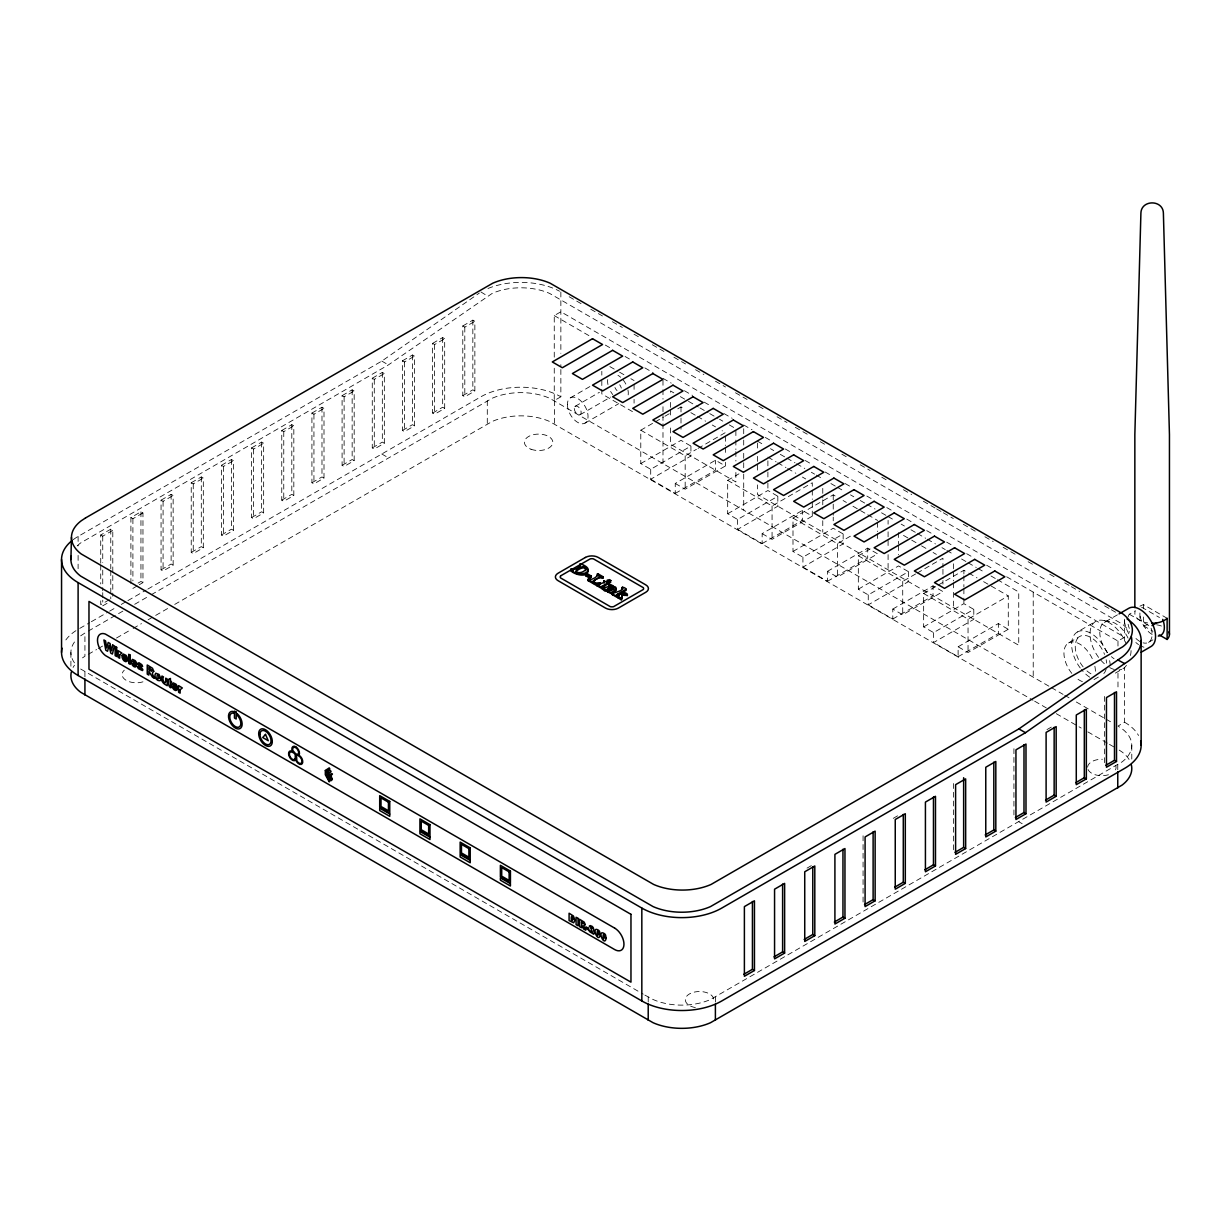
<?xml version="1.0" encoding="UTF-8"?>
<svg xmlns="http://www.w3.org/2000/svg" width="1231" height="1231" viewBox="0 0 1231 1231"><rect width="100%" height="100%" fill="white"/><g stroke="black" fill="none" stroke-linecap="round" stroke-linejoin="round"><path stroke-width="0.75" stroke-dasharray="5 3.75" d="M73.229 539.655A56.534 32.637 0 0 1 78.107 536.439L381.81 361.098L479.336 293.055M77.23 545.902A47.178 27.236 0 0 1 80.661 542.933L388.411 364.899L492.169 293.424A47.178 27.236 0 0 1 549.611 293.424L1122.026 623.917A47.178 27.236 0 0 1 1129.596 632.303M80.661 635.842L84.924 633.026L84.924 656.261L80.661 659.062M644.89 995.11L653.076 999.495A47.178 27.236 0 0 0 710.518 999.495L1122.026 761.912A47.178 27.236 0 0 0 1122.026 728.752L1117.979 726.059L1124.58 722.243L1124.58 667.464M1128.104 616.931A17.28 9.986 60 0 1 1129.319 614.238L1135.428 610.699A17.311 9.986 0 0 0 1147.661 622.932M100.727 563.244L100.727 534.993L110.775 529.192L112.79 530.346L112.79 573.661M130.901 583.494L130.901 517.574L140.95 511.773L142.965 512.927L142.965 582.602L138.657 585.094M161.061 500.155L171.124 494.354L173.14 495.508L173.14 565.183L163.077 570.999L161.061 569.83L161.061 500.155L163.077 501.309L173.14 495.508M191.236 482.737L201.299 476.936L203.315 478.09L203.315 547.764L193.252 553.581L191.236 552.411L191.236 482.737L193.252 483.891L203.315 478.09M221.411 465.318L231.474 459.517L233.475 460.671L233.475 530.346L223.427 536.162L221.411 534.993L221.411 465.318L223.427 466.472L233.475 460.671M251.586 447.899L261.634 442.083L263.649 443.252L263.649 512.927L253.601 518.743L251.586 517.574L251.586 447.899L253.601 449.053L263.649 443.252M281.761 430.481L291.809 424.664L293.824 425.834L293.824 495.508L283.761 501.325L281.761 500.155L281.761 430.481L283.761 431.635L293.824 425.834M311.92 413.062L321.983 407.246L323.999 408.415L323.999 478.09L313.936 483.891L311.92 482.737L311.92 413.062L313.936 414.216L323.999 408.415M342.095 395.643L352.158 389.827L354.174 390.996L354.174 460.671L344.111 466.472L342.095 465.318L342.095 395.643L344.111 396.797L354.174 390.996M372.27 378.225L382.333 372.408L384.334 373.578L384.334 443.252L374.286 449.053L372.27 447.899L372.27 378.225L374.286 379.379L384.334 373.578M402.445 360.806L412.493 354.99L414.508 356.159L414.508 425.834L404.46 431.635L402.445 430.481L402.445 360.806L404.46 361.96L414.508 356.159M432.62 343.372L442.668 337.571L444.683 338.74L444.683 408.415L434.62 414.216L432.62 413.062L432.62 343.372L434.62 344.542L444.683 338.74M462.794 325.953L472.842 320.152L474.858 321.322L474.858 390.996L464.795 396.797L462.794 395.643L462.794 325.953L464.795 327.123L474.858 321.322M100.727 534.993L102.742 536.162L112.79 530.346M130.901 517.574L132.902 518.743L142.965 512.927M554.258 357.159L554.258 315.598L560.859 311.782L1124.58 637.243L1117.979 641.043L1006.604 576.754M109.344 599.697L100.727 604.667L100.727 599.02M138.072 583.109L140.95 581.447L142.965 582.602M161.061 569.83L171.124 564.029L173.14 565.183M191.236 552.411L201.299 546.61L203.315 547.764M221.411 534.993L231.474 529.192L233.475 530.346M251.586 517.574L261.634 511.773L263.649 512.927M281.761 500.155L291.809 494.354L293.824 495.508M311.92 482.737L321.983 476.936L323.999 478.09M342.095 465.318L352.158 459.517L354.174 460.671M372.27 447.899L382.333 442.098L384.334 443.252M402.445 430.481L412.493 424.664L414.508 425.834M432.62 413.062L442.668 407.246L444.683 408.415M462.794 395.643L472.842 389.827L474.858 390.996M107.051 603.344L102.742 605.837L102.742 600.189M137.21 585.925L132.902 588.418L130.901 587.249M79.769 628.379L89.725 622.64M91.386 621.686L107.974 612.099M109.636 611.145L114.621 608.268M121.254 604.436L126.239 601.559M127.901 600.605L146.15 590.064M147.812 589.095L480.906 396.782A56.534 32.637 0 0 1 560.859 396.782L560.859 364.668M88.247 631.118L123.069 611.007M134.671 604.313L149.597 595.696M151.259 594.727L492.169 398.259A47.178 27.236 0 0 1 549.611 398.259L1049.797 686.698M88.247 654.338L96.572 649.537M98.234 648.583L103.219 645.69M116.514 638.012L131.486 629.38M133.148 628.425L141.457 623.625M148.105 619.778L168.062 608.268M174.71 604.421L492.169 421.479A47.178 27.236 0 0 1 549.611 421.479L1033.009 700.239M560.859 396.782L554.258 400.598L554.258 366.592M570.415 397.813L591.326 385.734M575.277 406.245L599.42 392.304M580.155 414.693L610.73 397.044M585.017 423.125L618.824 403.614M650.707 469.303L650.707 479.244L690.93 456.024L690.93 446.068L650.707 469.303L640.782 463.564L640.782 430.188L653.661 422.756M655.261 421.833L663.309 417.186M664.925 416.247L669.741 413.462M677.789 408.815L681.005 406.969L684.298 408.861M640.782 463.564L681.005 440.344L690.93 446.068M640.782 430.188L685.175 455.824L696.438 449.315M698.054 448.392L725.398 432.589L722.12 430.696M650.707 479.244L675.25 493.416L675.25 483.475L715.473 460.24L725.398 465.98L725.398 462.271M675.25 493.416L715.473 470.196L715.473 460.24M675.25 483.475L685.175 489.199L725.398 465.98M737.6 519.467L737.6 529.407L777.823 506.187L777.823 496.247L737.6 519.467L727.675 513.742L727.675 480.352L738.939 473.858M727.675 513.742L767.898 490.507L777.823 496.247M727.675 480.352L772.068 505.987L812.291 482.752L812.291 488.322M737.6 529.407L762.143 543.579L762.143 533.639L802.366 510.419L812.291 516.143L812.291 501.309M802.92 557.181L802.92 567.122L843.158 543.902L843.158 533.962L802.92 557.181L792.995 551.457L792.995 518.066L833.233 494.847L836.511 496.739M762.143 543.579L802.366 520.359L802.366 510.419M762.143 533.639L772.068 539.363L812.291 516.143M792.995 551.457L833.233 528.222L843.158 533.962M792.995 518.066L837.388 543.702L851.867 535.331M827.463 571.353L867.701 548.134L877.626 553.858L837.388 577.077L827.463 571.353L827.463 581.294L802.92 567.122M868.255 594.896L868.255 604.836L908.478 581.617L908.478 571.676L868.255 594.896L858.33 589.172L858.33 555.781L872.81 547.426M827.463 581.294L867.701 558.074L867.701 548.134M858.33 589.172L898.553 565.937L908.478 571.676M858.33 555.781L902.723 581.417L915.587 573.985M917.203 573.061L942.946 558.197L942.946 567.46M892.798 609.068L933.021 585.848L942.946 591.572L902.723 614.792L892.798 609.068L892.798 619.008L868.255 604.836M933.575 632.611L933.575 642.551L973.798 619.331L973.798 609.391L933.575 632.611L923.65 626.887L923.65 593.496L936.529 586.064M938.13 585.14L963.888 570.276L967.166 572.169M892.798 619.008L933.021 595.789L933.021 585.848M923.65 626.887L963.888 603.667L973.798 609.391M923.65 593.496L968.043 619.131L1008.281 595.912L1008.281 629.287L968.043 652.522L958.118 646.783L958.118 656.723L933.575 642.551M958.118 646.783L998.356 623.563L1008.281 629.287M958.118 656.723L998.356 633.503L998.356 623.563M1080.249 668.018A27.313 15.772 60 0 1 1077.31 632.011L1095.667 621.424M1071.801 673.372A22.235 12.833 60 0 1 1068.554 642.936L1079.849 636.412A22.235 12.833 60 0 1 1104.576 654.446M1107.623 652.661A22.112 12.772 60 0 1 1104.376 622.378L1117.425 614.838M1148.554 642.367L1153.139 639.72M1094.005 679.574L1100.468 675.85M1115.332 673.126L1122.98 668.71A27.313 15.772 60 0 0 1127.965 661.601M807.028 868.117L811.337 865.639M893.244 818.353L898.984 815.03M1046.966 729.598L1051.289 727.106M1104.33 620.639L1111.393 621.747M1139.906 606.221A17.311 9.986 0 0 1 1143.491 604.636L1167.126 618.285M1141.568 607.175L1159.479 617.516M1129.319 614.238L1150.493 626.456A17.28 9.986 60 0 1 1143.076 642.859M1143.491 616.977L1143.491 625.794L1152.955 631.257M569.168 296.748L582.478 304.442M590.788 309.243L602.436 315.952M612.407 321.722L622.378 327.477M634.027 334.201L640.674 338.033M652.322 344.757L663.955 351.481M673.942 357.236L685.575 363.961M695.546 369.715L703.87 374.516M715.503 381.241L725.49 386.996M735.461 392.766L747.109 399.475M758.742 406.199L765.39 410.046M777.038 416.755L787.009 422.525M795.318 427.326L810.29 435.959M820.261 441.729L826.924 445.56M841.881 454.208L848.544 458.04M860.177 464.764L870.148 470.519M881.796 477.243L888.443 481.09M903.416 489.723L911.725 494.523M923.373 501.248L935.006 507.972M936.668 508.926L941.653 511.804M943.315 512.773L953.302 518.528M963.273 524.283L978.245 532.931M984.892 536.762L993.202 541.563M1003.188 547.333L1018.145 555.966M1028.131 561.736L1034.779 565.568M1049.751 574.215L1056.398 578.047M1064.707 582.848L1069.708 585.725M1071.37 586.695L1079.679 591.495M1089.65 597.25L1096.313 601.097M1104.622 605.898L1109.608 608.776M1111.27 609.73L1117.917 613.577M554.258 315.598L590.495 336.525M605.329 345.08L610.268 347.927M625.102 356.498L631.688 360.298M644.875 367.9L653.107 372.654M662.986 378.363L671.234 383.118M684.405 390.735L692.638 395.49M704.178 402.137L710.764 405.953M723.936 413.554L732.183 418.309M743.709 424.972L752.033 429.773M765.343 437.451L771.991 441.298M785.301 448.992L791.964 452.823M805.274 460.517L811.921 464.349M825.232 472.042L831.894 475.889M845.205 483.568L851.867 487.414M866.839 496.062L873.487 499.894M886.797 507.587L891.798 510.465M906.77 519.113L913.417 522.96M926.728 530.638L931.729 533.515M946.701 542.163L953.363 546.01M966.674 553.688L971.659 556.581M986.631 565.229L993.294 569.061M673.803 392.858L670.541 390.981L670.541 394.782M680.343 396.628L686.867 400.398M688.514 401.352L698.3 406.999M699.947 407.953L708.102 412.662M709.733 413.601L717.904 418.325M719.535 419.263L722.797 421.14M729.337 424.926L734.23 427.742M757.434 441.144L763.974 444.914M770.498 448.684L773.76 450.577M780.3 454.347L785.193 457.163M786.84 458.117L794.995 462.825M796.626 463.764L804.797 468.488M811.337 472.258L814.599 474.135M816.23 475.089L822.77 478.859M830.925 483.568L835.834 486.399M837.465 487.338L843.989 491.107M850.529 494.893L853.791 496.77M860.331 500.54L865.224 503.371M866.855 504.31L875.026 509.034M881.55 512.804L886.458 515.635M888.09 516.574L894.614 520.344M901.154 524.114L904.416 526.006M910.955 529.776L915.849 532.608M917.48 533.546L925.65 538.255M927.282 539.209L935.452 543.917M941.977 547.687L945.254 549.58M946.885 550.519L953.41 554.289M961.58 558.997L966.473 561.828M968.12 562.782L976.275 567.491M977.906 568.43L984.446 572.2M990.986 575.97L995.879 578.801M997.51 579.739L1018.745 592.003L1018.745 645.275L757.434 494.416L757.434 484.906M690.868 412.662L695.807 415.509M697.454 416.447L705.671 421.202M712.257 425.003L715.534 426.895M767.898 457.132L776.13 461.871M777.761 462.825L785.994 467.565M787.64 468.519L795.857 473.273M802.427 477.059L805.72 478.967M843.097 500.54L846.389 502.433M852.96 506.233L866.116 513.835M867.763 514.773L877.626 520.467M903.492 535.408L910.063 539.209M911.709 540.147L919.926 544.902M921.573 545.856L926.512 548.703M933.083 552.488L936.376 554.396M968.812 573.123L977.029 577.878M983.615 581.663L1008.281 595.912M609.884 366.607L617.947 371.254M619.562 372.193L624.394 374.978M630.841 378.702L634.073 380.564M632.457 411.6L601.821 393.92L601.821 376.994M1051.459 687.652L1063.061 694.361M1064.723 695.315L1069.693 698.177M1076.325 702.009L1104.499 718.273M1106.161 719.243L1112.793 723.059M1034.671 701.193L1046.304 707.917M1056.275 713.672L1081.203 728.06M1087.85 731.891L1107.792 743.401M1109.454 744.37L1116.102 748.202M381.81 361.098L388.411 364.899M381.81 454.008L388.411 457.809M1018.883 821.816L1022.176 823.708M80.661 669.002L643.228 994.156M480.906 291.962L487.291 295.886M1119.179 750.094L1122.026 751.972A47.178 27.236 0 0 1 1130.166 761.512M1143.491 604.636L1143.491 608.16M1139.906 613.007L1139.906 620.347M1131.781 745.324L1131.781 759.619M1124.58 619.224L1124.58 641.012M1117.979 641.043L1117.979 646.721M1117.979 673.172L1117.979 690.16M1117.763 764.728L1117.763 770.083M1104.438 696.423L1104.438 766.097M1033.224 592.126L1033.224 677.127M1013.929 748.679L1013.929 818.353M968.043 619.131L968.043 652.522M963.888 570.276L963.888 573.985M963.888 575.846L963.888 586.972M963.888 588.818L963.888 596.235M963.888 598.097L963.888 603.667M953.579 783.516L953.579 853.191M953.41 563.798L953.41 569.507M953.41 571.415L953.41 580.924M953.41 582.832L953.41 590.434M953.41 592.342L953.41 607.56M942.946 569.322L942.946 578.585M942.946 580.447L942.946 584.156M902.723 581.417L902.723 614.792M898.553 532.561L898.553 543.687M898.553 545.548L898.553 554.812M888.09 520.374L888.09 524.191M888.09 531.792L888.09 547.01M888.09 554.627L888.09 569.845M877.626 522.329L877.626 531.607M877.626 533.454L877.626 540.871M863.069 835.772L863.069 905.447M837.388 543.702L837.388 577.077M833.233 494.847L833.233 502.263M833.233 504.125L833.233 515.25M833.233 517.097L833.233 520.805M822.77 488.368L822.77 497.878M822.77 499.786L822.77 509.295M822.77 520.713L822.77 532.131M812.291 490.169L812.291 499.447M772.068 505.987L772.068 539.363M767.898 460.84L767.898 470.104M767.898 471.965L767.898 481.244M767.898 483.091L767.898 490.507M757.434 443.037L757.434 448.746M757.434 456.362L757.434 471.581M743.709 428.742L743.709 438.19M743.709 440.083L743.709 445.745M743.709 453.3L743.709 460.856M743.709 462.748L743.709 472.196M743.709 474.089L743.709 509.973M735.876 430.588L735.876 438.205M735.876 440.098L735.876 449.623M735.876 451.515L735.876 461.04M735.876 472.442L735.876 481.967L670.541 444.253L670.541 425.218M725.398 436.297L725.398 445.576M725.398 447.422L725.398 454.839M715.396 997.033L715.396 1002.388M685.175 455.824L685.175 489.199M681.005 406.969L681.005 416.232M681.005 418.094L681.005 429.219M670.541 402.383L670.541 408.092M670.541 410L670.541 417.617M662.986 380.256L662.986 387.811M662.986 389.704L662.986 399.152M662.986 406.707L662.986 421.818M662.986 423.71L662.986 463.379M648.214 997.033L648.214 1002.388M634.073 384.334L634.073 391.858M634.073 399.367L634.073 403.137M601.821 371.347L601.821 375.116M560.859 291.962L560.859 353.343M554.473 400.721L554.473 423.956M487.291 400.721L487.291 423.956M472.842 320.152L472.842 389.827M464.795 327.123L464.795 396.797M442.668 337.571L442.668 407.246M434.62 344.542L434.62 414.216M412.493 354.99L412.493 424.664M404.46 361.96L404.46 431.635M382.333 372.408L382.333 442.098M374.286 379.379L374.286 449.053M352.158 389.827L352.158 459.517M344.111 396.797L344.111 466.472M321.983 407.246L321.983 476.936M313.936 414.216L313.936 483.891M291.809 424.664L291.809 494.354M283.761 431.635L283.761 501.325M261.634 442.083L261.634 511.773M253.601 449.053L253.601 518.743M231.474 459.517L231.474 529.192M223.427 466.472L223.427 536.162M201.299 476.936L201.299 546.61M193.252 483.891L193.252 553.581M171.124 494.354L171.124 564.029M163.077 501.309L163.077 570.999M140.95 511.773L140.95 581.447M132.902 518.743L132.902 580.878M112.79 575.554L112.79 596.266M110.775 529.192L110.775 568.737M110.775 570.615L110.775 598.866M102.742 536.162L102.742 562.521M102.742 570.061L102.742 590.772M102.742 592.65L102.742 598.297M100.727 565.121L100.727 583.956M84.924 671.818L84.924 677.173M78.107 536.439L78.107 545.918M78.107 555.396L78.107 568.676M70.906 652.43L70.906 666.71M65.858 639.935A56.534 32.637 0 0 1 78.107 629.349M74.491 662.847A47.178 27.236 0 0 1 74.491 641.997M1124.58 722.243A56.534 32.637 0 0 1 1138.521 735.507M487.953 288.5A56.534 32.637 0 0 1 559.536 291.208M73.091 667.464A47.178 27.236 0 0 1 74.491 665.232M142.95 681.836A14.218 8.217 0 0 1 125.885 680.143A14.218 8.217 0 0 1 124.285 670.187M695.33 1007.573A14.218 8.217 0 0 1 685.944 997.31A14.218 8.217 0 0 1 703.732 991.894A14.218 8.217 0 0 1 713.118 1002.172M1115.686 765.651A14.218 8.217 0 0 1 1115.409 769.898M1108.454 774.745A14.218 8.217 0 0 1 1087.958 769.298M1087.604 767.159A14.218 8.217 0 0 1 1102.376 759.265M1089.712 677.188A27.313 15.772 60 0 1 1081.31 669.402M1077.31 632.011A27.313 15.772 60 0 1 1107.023 652.553M1109.623 660.662A27.313 15.772 60 0 1 1110.239 665.34M1121.733 669.31A27.313 15.772 60 0 1 1118.979 669.941M1114.317 669.479A27.313 15.772 60 0 1 1109.316 667.356M1104.33 663.709A27.313 15.772 60 0 1 1099.668 658.8M1098.606 657.416A27.313 15.772 60 0 1 1096.113 621.178A27.313 15.772 60 0 1 1126.042 643.567M612.776 394.597A14.618 8.432 60 0 1 610.638 391.458M607.96 384.564A14.618 8.432 60 0 1 607.96 378.394M617.947 375.317A14.618 8.432 60 0 1 620.624 377.255M623.117 379.887A14.618 8.432 60 0 1 626.902 386.442M627.933 389.919A14.618 8.432 60 0 1 627.933 396.09M1082.403 681.635A22.235 12.833 60 0 1 1075.602 677.373M1068.554 642.936A22.235 12.833 60 0 1 1093.282 660.97M1094.851 666.248A22.235 12.833 60 0 1 1095.39 671.264M1090.974 673.819A22.235 12.833 60 0 1 1086.896 670.849M1083.111 666.848A22.235 12.833 60 0 1 1079.849 636.412M1106.146 659.724A22.235 12.833 60 0 1 1106.623 663.124M1106.146 669.125A22.235 12.833 60 0 1 1102.084 674.911M1114.086 658.739A22.112 12.772 60 0 1 1111.393 656.646M1104.376 622.378A22.112 12.772 60 0 1 1128.981 640.32M1131.074 650.568A22.112 12.772 60 0 1 1128.981 658.385M1143.953 647.183A22.112 12.772 60 0 1 1139.906 645.459M1138.552 644.613A22.112 12.772 60 0 1 1135.859 642.505M1128.858 633.796A22.112 12.772 60 0 1 1124.272 618.377M1139.906 641.52A17.28 9.986 60 0 1 1133.797 636.104M1129.319 628.349A17.28 9.986 60 0 1 1128.104 624.24M1152.139 634.457A17.28 9.986 60 0 1 1139.921 613.284M1143.491 625.794A17.311 9.986 0 0 1 1147.661 624.809M1156.632 624.809A17.311 9.986 0 0 1 1164.388 627.395M617.054 390.581A4.878 2.816 60 0 1 614.961 387.503M619.67 384.795A4.878 2.816 60 0 1 621.27 388.134M531.038 449.253A14.218 8.217 0 0 0 552.827 442.621A14.218 8.217 0 0 0 531.977 435.051A14.218 8.217 0 0 0 531.038 449.253M574.261 408.477A4.878 2.816 60 0 0 579.447 414.909A4.878 2.816 60 0 0 579.447 408.015A4.878 2.816 60 0 0 574.261 408.477M567.383 404.507A14.618 8.432 60 0 0 582.879 423.787A14.618 8.432 60 0 0 582.879 403.122A14.618 8.432 60 0 0 567.383 404.507"/><path stroke-width="1.5" d="M70.906 559.52L71.46 537.378M618.993 594.465L626.148 590.341C627.318 587.833 620.162 585.802 622.424 588.941M607.56 590.695L612.222 593.973L607.56 591.865C607.037 589.757 616.177 589.48 612.715 586.941C605.96 585.202 608.268 595.558 602.575 588.987L601.928 586.371L607.729 582.894L607.729 584.048L601.928 587.449L597.558 584.925L597.558 586.094L601.928 588.618L602.236 587.233M622.024 587.464C625.04 592.573 604.375 592.542 616.516 595.866L619.101 594.881L618.347 593.681C614.777 594.419 617.916 598.866 616.5 594.835M619.101 593.711L617.977 597.881L621.255 599.774L622.301 593.819C628.441 593.681 628.441 596.481 622.301 594.973L621.747 599.482M619.101 594.881L617.977 597.881M585.71 570.722C587.51 563.459 570.292 572.215 578.155 573.815M627.502 594.281C623.455 590.588 624.486 594.804 618.993 593.311L626.148 589.172M621.209 594.527L624.009 594.404L623.486 592.542M608.899 586.525L609.253 583.848L612.73 585.664L612.73 586.941M607.637 581.001L607.252 581.34A1.97 1.139 0 0 0 607.745 582.525L610.761 582.232L609.668 580.801M611.715 594.265C612.515 590.634 621.04 586.772 611.73 586.356L612.73 585.787M612.038 592.927L616.239 590.326L616.008 588.633M616.839 595.712L617.023 596.743M607.222 590.126L607.283 591.126M71.306 555.966A47.178 27.236 0 0 0 80.661 576.093L653.076 906.585A47.178 27.236 0 0 0 710.518 906.585L1018.883 728.906L1122.026 657.077A47.178 27.236 0 0 0 1131.381 636.935M71.767 540.794A56.534 32.637 0 0 0 78.107 582.602L641.828 908.063A56.534 32.637 0 0 0 721.781 908.063L1025.485 732.707L1124.58 663.571A56.534 32.637 0 0 0 1127.104 618.978M71.306 672.095A47.178 27.236 0 0 0 80.661 692.237L653.076 1022.715A47.178 27.236 0 0 0 710.518 1022.715L1122.026 785.132A47.178 27.236 0 0 0 1131.381 765.005M570.707 569.414L571.246 569.107C574.615 570.922 581.832 566.045 580.509 563.736C599.743 570.984 577.754 579.032 570.707 569.414L570.707 570.584C574.077 574.877 589.157 578.447 587.956 569.799M570.707 570.584L572.984 570.815L572.984 569.645M580.37 565.506L580.509 563.736M585.648 574.569L587.187 573.692L591.388 576.123L589.849 578.155L585.648 575.739L585.648 574.569L589.849 577L591.388 576.123M585.648 575.739L587.187 574.862L591.388 577.277M603.128 576.8L600.22 576.754L592.957 581.124L595.835 583.002L600.313 582.879L600.313 584.033L596.958 585.741L587.91 580.524L588.449 579.047C591.911 580.801 598.743 576 597.743 573.677L603.128 576.8L602.59 578.262C598.835 576 588.156 583.202 596.312 584.233M587.91 580.524L590.218 580.74L590.218 579.57M597.589 575.477L603.128 577.955M604.236 583.002L604.159 580.909L607.729 582.771M597.558 584.925L603.898 582.478L603.652 581.201M597.558 586.094L598.82 586.11M608.745 584.14C611.669 589.264 594.788 586.094 606.791 590.249L610.945 587.972L613.73 589.003M602.575 588.987L604.867 588.849M608.745 585.31L612.73 586.818M607.56 591.865L612.93 589.757M622.024 588.618L622.517 587.172M616.516 597.035L612.207 594.542L613.469 594.573M617.977 596.727L621.747 598.312M1119.056 613.9L1128.858 608.252A22.112 12.772 60 0 1 1150.97 621.024A22.112 12.772 60 0 1 1150.97 646.552L1141.183 652.215M743.816 974.306L752.433 969.32L754.449 970.49L754.449 900.8L744.386 906.616L744.386 976.291L754.449 970.49M773.991 956.887L782.608 951.902L784.624 953.071L784.624 883.381L774.561 889.197L774.561 958.872L784.624 953.071M804.166 939.468L812.783 934.483L814.799 935.652L814.799 865.962L804.735 871.779L804.735 941.453L814.799 935.652M834.326 922.05L842.958 917.064L844.958 918.234L844.958 848.544L834.91 854.36L834.91 924.035L844.958 918.234M864.501 904.616L873.118 899.646L875.133 900.8L875.133 831.125L865.085 836.942L865.085 906.616L875.133 900.8M894.675 887.197L903.292 882.227L905.308 883.381L905.308 813.706L895.245 819.507L895.245 889.197L905.308 883.381M924.85 869.778L933.467 864.808L935.483 865.962L935.483 796.288L925.42 802.089L925.42 871.779L935.483 865.962M955.025 852.36L963.642 847.39L965.658 848.544L965.658 778.869L955.595 784.67L955.595 854.36L965.658 848.544M985.185 834.941L993.817 829.971L995.817 831.125L995.817 761.45L985.769 767.252L985.769 836.942L995.817 831.125M1015.36 817.522L1023.992 812.552L1025.992 813.706L1025.992 744.032L1015.944 749.833L1015.944 819.523L1025.992 813.706M1045.534 800.104L1054.151 795.134L1056.167 796.288L1056.167 726.613L1046.104 732.414L1046.104 802.089L1056.167 796.288M1075.709 782.685L1084.326 777.715L1086.342 778.869L1086.342 709.194L1076.279 714.996L1076.279 784.67L1086.342 778.869M1105.884 765.267L1114.501 760.296L1116.517 761.45L1116.517 691.776L1106.454 697.577L1106.454 767.252L1116.517 761.45M1152.031 625.579L1156.632 622.932M587.91 579.355L596.958 584.587L600.313 582.879M611.73 587.526L612.638 587.572M613.546 587.633L614.515 587.864M1117.763 659.893L1124.58 663.571M1159.248 634.904L1167.126 639.443A17.311 9.986 0 0 0 1168.865 631.872M1018.883 728.906L1025.485 732.707M583.125 566.414L587.325 569.076M625.163 594.096L627.502 595.45M62.027 648.168A56.534 32.637 0 0 0 78.107 675.496L641.828 1000.957A56.534 32.637 0 0 0 721.781 1000.957L1124.58 768.406A56.534 32.637 0 0 0 1140.645 741.062M611.699 592.034L612.207 594.542M1169.45 634.457L1169.45 434.666L1163.387 213.117C1163.033 199.499 1141.26 199.499 1140.906 213.117L1134.844 434.666L1134.844 607.529M1167.126 639.443L1167.126 618.285A17.311 9.986 0 0 1 1152.139 623.271M1141.137 640.489L1141.137 745.324M1117.763 771.868L1117.763 787.948M1114.501 692.499L1114.501 760.296M1084.326 709.918L1084.326 777.715M1054.151 727.336L1054.151 795.134M1023.992 744.755L1023.992 812.552M993.817 762.174L993.817 829.971M963.642 777.715L963.642 847.39M933.467 797.011L933.467 864.808M903.292 814.43L903.292 882.227M873.118 831.848L873.118 899.646M842.958 849.267L842.958 917.064M812.783 866.686L812.783 934.483M782.608 884.104L782.608 951.902M752.433 901.523L752.433 969.32M715.396 1004.173L715.396 1020.253M648.214 1004.173L648.214 1020.253M641.828 908.063L641.828 1000.957M627.025 594.558L627.025 595.712M624.071 593.142L624.009 594.404M622.686 588.079L622.686 589.249M622.301 593.819L622.301 594.973M621.255 598.605L621.255 599.774M618.347 593.681L618.347 594.85M612.715 593.096L612.715 594.25M610.945 586.818L610.945 587.972M609.253 583.848L609.253 585.017M609.191 590.68L609.191 591.849M608.76 590.695L608.76 591.849M608.052 590.403L608.052 591.572M606.883 589.234L606.791 591.419M604.159 580.909L604.159 582.078M604.375 587.879L604.375 589.049M603.082 587.526L603.082 588.695M602.59 577.108L602.59 578.262M601.928 586.371L601.928 588.618M598.066 584.633L598.066 585.802M597.743 573.677L597.743 574.846M597.204 574L597.204 575.154M596.958 584.587L596.958 585.741M589.849 577L589.849 578.155M588.449 579.047L588.449 580.201M579.97 564.044L579.97 565.214M571.246 569.107L571.246 570.276M84.924 678.958L84.924 695.038M78.107 582.602L78.107 675.496M61.55 559.52L61.55 652.43M1162.726 619.393A17.28 9.986 60 0 1 1158.263 636.088M119.715 654.815L119.684 658.246L118.161 657.369L118.161 650.722L121.884 653.061L119.715 654.815M180.157 689.699L180.126 693.145L178.603 692.268L178.603 685.621L182.326 687.96L180.157 689.699M165.708 680.974C165.446 686.436 161.461 678.804 163.508 676.912L161.984 676.034C159.784 680.374 163.923 684.174 165.816 684.882L167.231 685.698L167.231 679.05L165.708 678.173L165.708 680.974M598.466 933.883C596.358 940.346 597.081 925.035 598.466 933.883M604.406 937.314C602.298 943.777 603.021 928.466 604.406 937.314M600.22 934.821C598.435 944.546 590.449 924.789 598.712 930.374A2.785 1.6 60 0 1 599.62 931.682L600.22 934.821M606.16 938.253C604.375 947.978 596.389 928.22 604.652 933.806A2.785 1.6 60 0 1 605.56 935.114L606.16 938.253M572.984 919.172C570.569 925.404 570.722 910.448 572.984 919.172M574.954 920.265L573.646 922.788L569.091 920.588L569.091 913.217L573.415 915.987L574.954 920.265M122.146 655.615C121.269 658.246 125.039 663.817 127.393 660.878L124.423 659.708L123.669 657.723L127.485 659.939L127.085 657.262A3.354 1.939 60 0 0 125.885 655.277L123.254 654.03L122.146 655.615M131.409 660.955C130.517 663.601 134.302 669.172 136.656 666.217L133.687 665.063L132.917 663.078L136.733 665.279L136.349 662.601A3.354 1.939 60 0 0 135.148 660.616L132.502 659.385L131.409 660.955M172.094 684.451C171.217 687.098 174.987 692.653 177.341 689.714L174.371 688.56L173.617 686.575L177.433 688.775L177.049 686.098A3.354 1.939 60 0 0 175.848 684.113L173.202 682.882L172.094 684.451M591.172 928.682L592.434 932.298L589.018 930.144L589.511 931.575L593.634 934.175A3.001 1.739 60 0 0 594.281 932.79C593.08 930.359 594.896 926.528 590.249 925.589C586.556 926.681 594.819 928.02 591.172 928.682M153.737 671.31C151.305 673.772 152.598 673.896 154.383 678.281L152.475 677.173L148.843 671.264L148.843 675.08L147.243 674.157L147.243 664.986L152.475 668.248L153.737 671.31M160.83 678.666L160.784 679.358A4.047 2.339 60 0 1 159.984 680.681C156.506 681.497 153.367 675.85 155.722 673.219L159.045 674.419L160.83 678.666M137.687 663.478L141.288 668.879L137.441 666.602L138.334 668.618L142.442 670.541A2.354 1.354 60 0 0 142.811 669.526L139.057 664.463L142.611 666.448L141.827 664.678L138.995 662.755L137.687 663.478M586.033 568.445C585.048 571.692 580.463 573.323 577.324 572.43C571.938 570.738 585.064 563.336 586.033 568.445M585.248 924.589L583.694 925.774L585.756 930.205L583.525 928.928L581.463 924.743L581.463 927.728L579.493 926.589L579.493 919.218L584.171 922.111L585.248 924.589M152.09 670.48L151.475 671.203L148.843 669.787L148.843 667.464L152.09 670.48M159.261 677.758C155.752 682.451 156.799 669.51 159.261 677.758M123.762 656.061L125.962 657.985L125.27 656.123L123.762 656.061M133.025 661.416L135.225 663.324L134.518 661.462L133.025 661.416M173.725 684.913L175.91 686.821L175.217 684.959L173.725 684.913M330.862 775.268L332.355 779.685L330.216 776.284L330.554 774.037C333.186 773.16 332.816 774.468 330.862 775.268M325.323 770.514L325.323 774.714L329.246 781.885C329.846 779.238 323.538 774.053 327.138 770.16L329.923 769.16L329.246 767.867L325.323 770.514M327.615 772.437L328.215 777.192L330.693 780.869L331.447 780.331L328.785 775.822L329.262 772.576C332.801 772.437 330.477 769.067 328.215 771.375L327.615 772.437M583.263 923.619L581.463 923.342L581.463 921.85L583.263 923.619M112.729 645.059L111.498 650.753L110.113 643.551L108.205 642.444L106.758 647.906L105.558 640.92L103.912 639.966L105.804 650.23L107.543 651.245L109.128 645.29L110.713 653.061L112.406 654.046L114.345 645.983L112.729 645.059M237.091 713.595L236.752 714.826A7.848 4.524 60 0 1 239.86 726.475A7.848 4.524 60 0 1 230.782 721.228A7.848 4.524 60 0 1 233.89 713.164L233.567 711.564A9.633 5.555 60 0 0 229.751 721.474A9.633 5.555 60 0 0 240.907 727.906A9.633 5.555 60 0 0 237.091 713.595M610.868 580.663L607.745 581.355A1.97 1.139 0 0 1 607.252 580.17L609.668 579.647L610.868 580.663M298.564 753.695L298.21 754.618L295.609 753.757L292.763 750.341A4.247 2.462 60 0 1 295.671 747.648A4.247 2.462 60 0 1 298.564 753.695M560.705 575.816L560.536 576.016A4.262 2.462 0 0 0 560.536 577.908L610.33 606.652A4.262 2.462 0 0 0 613.592 606.652L643.274 589.511A4.262 2.462 0 0 0 643.274 587.633L593.48 558.889A4.262 2.462 0 0 0 590.218 558.889L560.705 575.816M265.496 734.399L262.726 737.538L268.266 740.739L265.496 734.399M295.255 758.773L294.501 759.481A4.247 2.462 60 0 1 289.777 756.019A4.247 2.462 60 0 1 291.593 751.987L292.547 752.387A3.662 2.123 60 0 1 295.255 754.757L295.255 758.773M296.471 754.926L296.825 760.82A4.247 2.462 60 0 0 301.564 762.835A4.247 2.462 60 0 0 299.733 756.68L298.794 756.003A3.631 2.093 60 0 0 296.471 754.926M85.478 517.989L81.215 520.805A47.178 27.236 0 0 0 81.215 553.965L653.646 884.443A47.178 27.236 0 0 0 711.087 884.443L1122.595 646.875A47.178 27.236 0 0 0 1122.595 613.7L550.165 283.222A47.178 27.236 0 0 0 492.723 283.222L85.478 517.989M592.511 338.71L552.288 361.945L562.352 367.746L602.575 344.511L592.511 338.71M612.638 350.327L572.4 373.547L582.463 379.363L622.686 356.128L612.638 350.327M632.749 361.945L592.511 385.165L602.575 390.966L642.797 367.746L632.749 361.945M652.861 373.547L612.638 396.782L622.686 402.583L662.924 379.363L652.861 373.547M672.972 385.165L632.749 408.384L642.797 414.201L683.036 390.966L672.972 385.165M693.084 396.782L652.861 420.002L662.924 425.803L703.147 402.583L693.084 396.782M713.211 408.384L672.972 431.619L683.036 437.42L723.259 414.201L713.211 408.384M733.322 420.002L693.084 443.222L703.147 449.038L743.37 425.803L733.322 420.002M753.434 431.619L713.211 454.839L723.259 460.656L763.497 437.42L753.434 431.619M773.545 443.222L733.322 466.457L743.37 472.258L783.608 449.038L773.545 443.222M585.417 557.443L558.043 573.246A9.094 5.247 0 0 0 558.043 580.663L605.529 608.083A9.094 5.247 0 0 0 618.377 608.083L645.767 592.28A9.094 5.247 0 0 0 645.767 584.863L598.266 557.443A9.094 5.247 0 0 0 585.417 557.443M793.656 454.839L753.434 478.074L763.497 483.875L803.72 460.656L793.656 454.839M813.783 466.457L773.545 489.676L783.608 495.493L823.831 472.258L813.783 466.457M833.895 478.074L793.656 501.294L803.72 507.095L843.943 483.875L833.895 478.074M854.006 489.676L813.783 512.912L823.831 518.713L864.07 495.493L854.006 489.676M874.118 501.294L833.895 524.514L843.943 530.33L884.181 507.095L874.118 501.294M894.229 512.912L854.006 536.131L864.07 541.948L904.293 518.713L894.229 512.912M914.356 524.514L874.118 547.749L884.181 553.55L924.404 530.33L914.356 524.514M934.467 536.131L894.229 559.366L904.293 565.167L944.516 541.948L934.467 536.131M954.579 547.749L914.356 570.969L924.404 576.785L964.642 553.55L954.579 547.749M974.69 559.366L934.467 582.586L944.516 588.387L984.754 565.167L974.69 559.366M994.802 570.969L954.579 594.204L964.642 600.005L1004.865 576.785L994.802 570.969M170.401 678.543L168.17 679.604L168.878 681.405C166.924 683.251 170.909 690.637 171.432 686.652L170.432 685.929L170.401 682.282L171.448 682.882L171.448 681.482L170.401 680.881L170.401 678.543M630.964 914.325L88.971 601.405L88.971 669.233L630.964 982.153L630.964 914.325M614.669 928.112L105.358 634.057A13.31 7.694 60 0 0 97.495 640.243A13.31 7.694 60 0 0 105.358 655.508L614.669 949.563A13.141 7.586 60 0 0 623.963 944.192A13.141 7.586 60 0 0 614.669 928.112M236.183 712.118L234.459 711.133L234.459 718.027L236.183 719.027L236.183 712.118M389.75 801.427L379.702 795.626L379.702 807.228L389.75 813.045L389.75 801.427M429.988 824.662L419.925 818.846L419.925 830.463L429.988 836.264L429.988 824.662M470.211 847.882L460.148 842.081L460.148 853.683L470.211 859.5L470.211 847.882M510.434 871.102L500.386 865.301L500.386 876.918L510.434 882.719L510.434 871.102M388.442 802.197L381.01 797.903L381.01 806.474L388.442 810.752L388.442 802.197M428.665 825.416L421.248 821.139L421.248 829.694L428.665 833.987L428.665 825.416M468.888 848.636L461.471 844.358L461.471 852.929L468.888 857.207L468.888 848.636M509.126 871.871L501.709 867.578L501.709 876.149L509.126 880.442L509.126 871.871M116.668 647.337L115.145 646.46L115.145 648.075L116.668 648.968L116.668 647.337M130.24 655.169L128.716 654.292L128.716 663.463L130.24 664.34L130.24 655.169M116.668 649.86L115.145 648.983L115.145 655.631L116.668 656.508L116.668 649.86M578.047 918.388L576.077 917.249L576.077 924.619L578.047 925.758L578.047 918.388M588.51 928.312L585.925 926.835L585.925 928.42L588.51 929.897L588.51 928.312M389.75 813.999L379.702 808.198L379.702 810.521L389.75 816.322L389.75 813.999M429.988 837.234L419.925 831.417L419.925 833.741L429.988 839.557L429.988 837.234M470.211 860.454L460.148 854.653L460.148 856.976L470.211 862.777L470.211 860.454M510.434 883.689L500.386 877.872L500.386 880.196L510.434 885.997L510.434 883.689M295.671 746.725A5.37 3.108 60 0 0 292.378 751.402A5.37 3.108 60 0 0 289.085 756.08A5.37 3.108 60 0 0 295.671 759.881A5.37 3.108 60 0 0 302.241 763.682A5.37 3.108 60 0 0 298.964 755.203A5.37 3.108 60 0 0 295.671 746.725M259.956 734.399A7.848 4.524 60 0 0 268.266 744.74A7.848 4.524 60 0 0 268.266 733.661A7.848 4.524 60 0 0 259.956 734.399M258.679 733.661A9.633 5.555 60 0 0 268.897 746.371A9.633 5.555 60 0 0 268.897 732.753A9.633 5.555 60 0 0 258.679 733.661"/></g></svg>
